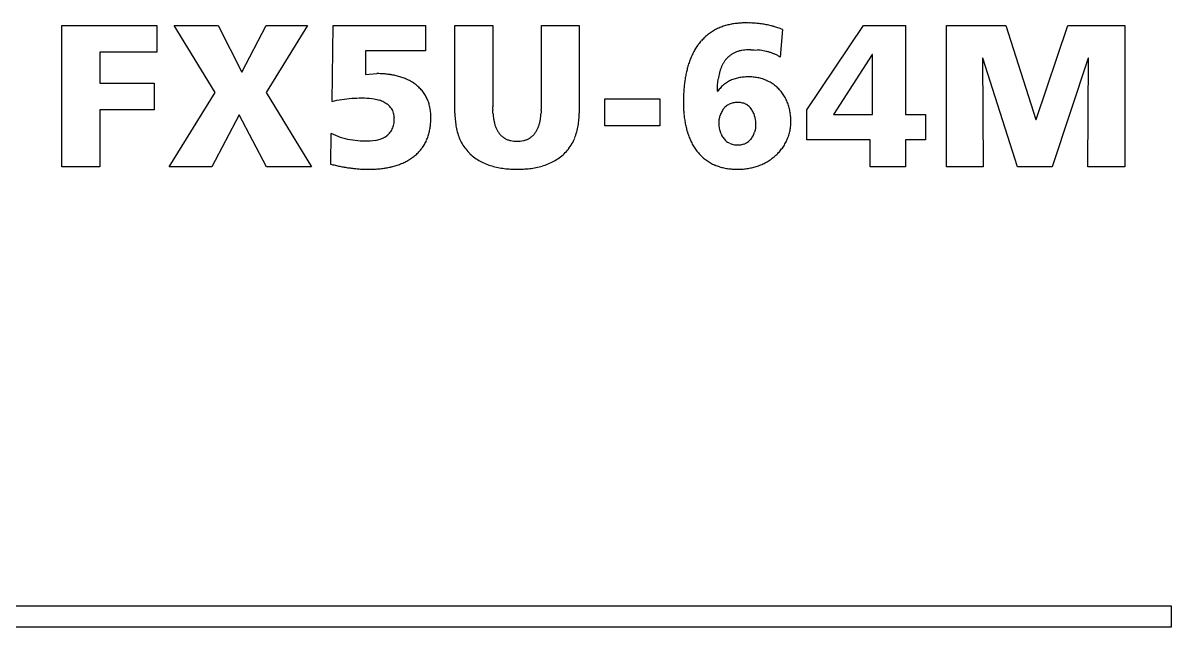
# Model space of a CAD drawing. Extents: x 168 to 388, y 259 to 356.
# Drawn here: x 316.01 to 332.22, y 294.67 to 303.2 of the extents above; entities that cross this region are included whole.
import ezdxf

# ---------------------------------------------------------------- set-up
doc = ezdxf.new("R2010")
doc.units = 0
doc.header["$MEASUREMENT"] = 0
doc.layers.get('0').update_dxf_attribs({"linetype": 'CONTINUOUS'})

msp = doc.modelspace()

# ---------------------------------------------------------------- linework, layer by layer
at = {"color": 7, "linetype": 'Continuous'}
for p, q in [((316.559, 301.169), (316.559, 303.168)), ((316.559, 303.168), (317.897, 303.168)), ((317.897, 303.168), (317.897, 302.79)), ((318.72, 302.22), (318.141, 303.168)), ((318.141, 303.168), (318.763, 303.168)), ((318.763, 303.168), (319.098, 302.509)), ((319.098, 302.509), (319.441, 303.168)), ((319.441, 303.168), (320.026, 303.168)), ((320.026, 303.168), (319.441, 302.22)), ((320.373, 302.094), (320.387, 303.168)), ((320.387, 303.168), (321.69, 303.168)), ((321.69, 303.168), (321.69, 302.807)), ((322.107, 301.928), (322.107, 303.168)), ((322.107, 303.168), (322.64, 303.168)), ((322.64, 303.168), (322.64, 302.017)), ((323.327, 302.017), (323.327, 303.168)), ((323.327, 303.168), (323.86, 303.168)), ((323.86, 303.168), (323.86, 301.928)), ((326.731, 303.111), (326.7, 302.718)), ((327.073, 301.974), (327.875, 303.168)), ((327.875, 303.168), (328.465, 303.168)), ((328.465, 303.168), (328.465, 301.911)), ((329.044, 303.168), (329.883, 303.168)), ((329.044, 301.169), (329.044, 303.168)), ((329.883, 303.168), (330.307, 301.839)), ((330.313, 301.839), (330.757, 303.168)), ((330.757, 303.168), (331.564, 303.168)), ((331.564, 303.168), (331.564, 301.169)), ((317.897, 302.79), (317.092, 302.79)), ((317.092, 302.79), (317.092, 302.352)), ((321.69, 302.807), (320.845, 302.807)), ((320.845, 302.807), (320.845, 302.475)), ((326.286, 302.824), (326.329, 302.823)), ((326.329, 302.823), (326.372, 302.82)), ((327.995, 302.756), (327.451, 301.911)), ((328.001, 302.756), (327.995, 302.756)), ((328.001, 301.911), (328.001, 302.756)), ((329.56, 302.704), (329.554, 302.704)), ((329.554, 302.704), (329.565, 301.169)), ((330.046, 301.169), (329.56, 302.704)), ((331.046, 302.704), (330.536, 301.169)), ((331.043, 301.169), (331.052, 302.704)), ((331.052, 302.704), (331.046, 302.704)), ((320.845, 302.475), (321.002, 302.486)), ((317.092, 302.352), (317.862, 302.352)), ((317.862, 302.352), (317.862, 301.974)), ((325.812, 302.237), (325.813, 302.281)), ((325.813, 302.281), (325.815, 302.324)), ((325.815, 302.324), (325.819, 302.367)), ((325.819, 302.367), (325.824, 302.41)), ((318.073, 301.169), (318.72, 302.22)), ((319.441, 302.22), (320.083, 301.169)), ((320.373, 302.094), (320.407, 302.103)), ((320.407, 302.103), (320.441, 302.11)), ((320.441, 302.11), (320.476, 302.117)), ((320.476, 302.117), (320.511, 302.122)), ((320.511, 302.122), (320.546, 302.127)), ((320.546, 302.127), (320.58, 302.131)), ((320.58, 302.131), (320.615, 302.135)), ((320.615, 302.135), (320.65, 302.138)), ((320.65, 302.138), (320.685, 302.14)), ((320.685, 302.14), (320.72, 302.141)), ((320.72, 302.141), (320.757, 302.142)), ((320.757, 302.142), (320.792, 302.143)), ((320.792, 302.143), (320.828, 302.143)), ((320.828, 302.143), (320.863, 302.141)), ((320.863, 302.141), (320.898, 302.139)), ((320.898, 302.139), (320.933, 302.134)), ((320.933, 302.134), (320.968, 302.128)), ((320.968, 302.128), (321.003, 302.121)), ((321.003, 302.121), (321.037, 302.111)), ((324.223, 302.128), (324.999, 302.128)), ((324.223, 301.75), (324.223, 302.128)), ((324.999, 302.128), (324.999, 301.75)), ((325.812, 302.237), (325.818, 302.237)), ((317.862, 301.974), (317.092, 301.974)), ((317.092, 301.974), (317.092, 301.169)), ((322.643, 301.926), (322.64, 301.972)), ((323.326, 301.971), (323.324, 301.926)), ((327.073, 301.55), (327.073, 301.974)), ((319.061, 301.905), (318.677, 301.169)), ((319.447, 301.169), (319.061, 301.905)), ((325.835, 301.78), (325.836, 301.81)), ((325.837, 301.75), (325.835, 301.78)), ((325.836, 301.81), (325.839, 301.839)), ((325.839, 301.839), (325.844, 301.869)), ((325.844, 301.869), (325.852, 301.897)), ((326.324, 301.924), (326.333, 301.896)), ((326.333, 301.896), (326.341, 301.867)), ((326.341, 301.867), (326.346, 301.838)), ((326.346, 301.838), (326.349, 301.808)), ((326.349, 301.808), (326.351, 301.778)), ((326.351, 301.778), (326.351, 301.749)), ((327.451, 301.911), (328.001, 301.911)), ((328.465, 301.911), (328.749, 301.911)), ((328.749, 301.911), (328.749, 301.55)), ((330.307, 301.839), (330.313, 301.839)), ((320.353, 301.206), (320.361, 301.639)), ((320.393, 301.624), (320.361, 301.639)), ((320.425, 301.61), (320.393, 301.624)), ((324.999, 301.75), (324.223, 301.75)), ((325.84, 301.721), (325.837, 301.75)), ((325.846, 301.692), (325.84, 301.721)), ((325.854, 301.663), (325.846, 301.692)), ((325.864, 301.635), (325.854, 301.663)), ((326.344, 301.689), (326.337, 301.661)), ((326.348, 301.719), (326.344, 301.689)), ((326.351, 301.749), (326.348, 301.719)), ((320.458, 301.597), (320.425, 301.61)), ((320.492, 301.585), (320.458, 301.597)), ((320.526, 301.575), (320.492, 301.585)), ((320.56, 301.566), (320.526, 301.575)), ((320.594, 301.557), (320.56, 301.566)), ((320.629, 301.55), (320.594, 301.557)), ((320.665, 301.544), (320.629, 301.55)), ((320.7, 301.539), (320.665, 301.544)), ((320.735, 301.535), (320.7, 301.539)), ((320.77, 301.532), (320.735, 301.535)), ((320.806, 301.531), (320.77, 301.532)), ((320.841, 301.53), (320.806, 301.531)), ((320.877, 301.531), (320.841, 301.53)), ((320.912, 301.533), (320.877, 301.531)), ((320.947, 301.536), (320.912, 301.533)), ((320.982, 301.542), (320.947, 301.536)), ((327.967, 301.55), (327.073, 301.55)), ((327.967, 301.169), (327.967, 301.55)), ((328.749, 301.55), (328.465, 301.55)), ((328.465, 301.55), (328.465, 301.169)), ((317.092, 301.169), (316.559, 301.169)), ((318.677, 301.169), (318.073, 301.169)), ((320.083, 301.169), (319.447, 301.169)), ((328.465, 301.169), (327.967, 301.169)), ((329.565, 301.169), (329.044, 301.169)), ((330.536, 301.169), (330.046, 301.169)), ((331.564, 301.169), (331.043, 301.169)), ((277.915, 294.966), (332.216, 294.966)), ((332.216, 294.966), (332.216, 294.666)), ((332.216, 294.666), (277.915, 294.666))]:
    msp.add_line(p, q, dxfattribs=at)
for centre, radius, start, end in [((326.105, 302.495), 0.691, 121.8205, 127.4706), ((326.116, 302.477), 0.713, 116.3103, 121.7909), ((326.133, 302.443), 0.751, 111.1092, 116.3131), ((326.15, 302.399), 0.798, 106.1991, 111.0956), ((326.17, 302.33), 0.869, 101.7041, 106.2012), ((326.186, 302.252), 0.949, 97.5843, 101.7032), ((326.203, 302.123), 1.079, 93.9603, 97.5804), ((326.215, 301.949), 1.254, 90.8457, 93.9619), ((326.219, 301.659), 1.543, 88.2914, 90.8229), ((326.215, 301.436), 1.767, 86.19, 88.4011), ((326.231, 301.68), 1.522, 83.5898, 86.156), ((326.245, 301.804), 1.397, 80.8002, 83.5963), ((326.26, 301.895), 1.305, 77.8014, 80.796), ((326.271, 301.949), 1.25, 74.6685, 77.7951), ((326.276, 301.966), 1.232, 71.4929, 74.6635), ((326.268, 301.944), 1.255, 68.3477, 71.4947), ((326.155, 302.447), 0.761, 138.53, 143.6617), ((326.12, 302.478), 0.713, 133.0543, 138.5305), ((326.111, 302.487), 0.701, 127.4672, 133.0392), ((326.345, 302.334), 0.982, 152.8571, 156.8358), ((326.263, 302.375), 0.891, 148.4735, 152.8605), ((326.197, 302.416), 0.812, 143.6624, 148.4711), ((326.201, 302.463), 0.35, 118.4467, 125.5436), ((326.215, 302.435), 0.382, 111.9034, 118.4132), ((326.232, 302.395), 0.425, 106.0634, 111.9093), ((326.248, 302.339), 0.483, 100.9138, 106.0609), ((326.262, 302.267), 0.556, 96.4488, 100.9173), ((326.274, 302.156), 0.668, 92.7237, 96.4427), ((326.282, 301.987), 0.837, 89.7605, 92.7269), ((326.29, 301.856), 0.968, 82.5731, 85.1394), ((326.298, 301.912), 0.912, 79.8493, 82.574), ((326.31, 301.982), 0.84, 76.8949, 79.8523), ((326.326, 302.051), 0.77, 73.6691, 76.8961), ((326.346, 302.118), 0.699, 70.1214, 73.6741), ((326.372, 302.189), 0.624, 66.1466, 70.1274), ((326.402, 302.257), 0.55, 61.6468, 66.163), ((326.683, 302.214), 1.341, 163.6526, 166.5656), ((326.558, 302.251), 1.211, 160.433, 163.6592), ((326.44, 302.293), 1.086, 156.8358, 160.4335), ((326.311, 302.395), 0.48, 152.5068, 157.6846), ((326.257, 302.424), 0.419, 146.5804, 152.511), ((326.221, 302.448), 0.375, 139.9342, 146.5576), ((326.201, 302.464), 0.35, 132.8352, 139.9402), ((326.197, 302.468), 0.343, 125.5381, 132.7731), ((326.435, 302.319), 0.479, 56.3844, 61.5674), ((321.007, 301.27), 1.216, 87.1488, 90.241), ((321.005, 301.224), 1.262, 84.169, 87.1496), ((321.015, 301.315), 1.171, 80.9932, 84.2052), ((321.036, 301.445), 1.039, 77.3736, 80.9942), ((321.059, 301.547), 0.934, 73.3479, 77.3742), ((321.086, 301.637), 0.841, 68.8821, 73.3543), ((326.977, 302.151), 1.642, 169.2031, 171.5821), ((326.818, 302.182), 1.48, 166.5641, 169.2041), ((326.709, 302.285), 0.894, 169.1574, 171.9371), ((326.579, 302.31), 0.761, 165.8944, 169.1587), ((326.48, 302.335), 0.659, 162.1271, 165.8968), ((326.384, 302.366), 0.558, 157.685, 162.1358), ((326.23, 301.836), 0.603, 96.6091, 103.0834), ((326.247, 301.692), 0.748, 91.4106, 96.6323), ((326.249, 301.679), 0.762, 86.344, 91.4737), ((326.255, 301.773), 0.667, 80.4992, 86.3527), ((326.263, 301.825), 0.615, 74.1108, 80.4681), ((321.12, 301.725), 0.747, 63.8463, 68.885), ((321.154, 301.796), 0.668, 58.2137, 63.8489), ((321.19, 301.854), 0.6, 51.9379, 58.2128), ((321.219, 301.891), 0.552, 45.1289, 51.9386), ((321.241, 301.913), 0.521, 37.8742, 45.0961), ((327.373, 302.101), 2.041, 173.7272, 175.6413), ((327.154, 302.125), 1.821, 171.582, 173.7271), ((326.229, 301.951), 0.501, 137.339, 145.141), ((326.19, 301.987), 0.448, 128.679, 137.4032), ((326.179, 302.001), 0.43, 119.5446, 128.6352), ((326.188, 301.984), 0.449, 110.7948, 119.4943), ((326.209, 301.929), 0.508, 103.0839, 110.769), ((326.272, 301.858), 0.581, 67.3788, 74.1071), ((326.282, 301.882), 0.554, 60.3355, 67.3827), ((326.288, 301.891), 0.544, 53.1331, 60.3211), ((326.289, 301.893), 0.542, 45.9019, 53.1115), ((326.283, 301.887), 0.55, 38.8043, 45.9024), ((320.888, 301.647), 0.487, 67.9844, 72.1547), ((321.253, 301.922), 0.507, 30.4543, 37.8786), ((321.238, 301.914), 0.523, 23.2364, 30.424), ((321.214, 301.903), 0.55, 16.3845, 23.2266), ((327.529, 302.09), 2.198, 179.2052, 180.983), ((327.526, 302.09), 2.194, 177.4306, 179.2109), ((327.495, 302.091), 2.163, 175.6243, 177.4303), ((326.267, 301.874), 0.571, 31.9628, 38.8047), ((326.242, 301.859), 0.6, 25.4422, 31.9527), ((326.212, 301.844), 0.634, 19.276, 25.4414), ((320.915, 301.714), 0.415, 63.0966, 67.9928), ((320.942, 301.767), 0.355, 57.3924, 63.1078), ((320.97, 301.811), 0.303, 50.7016, 57.3964), ((320.994, 301.84), 0.266, 43.0624, 50.6994), ((321.013, 301.859), 0.239, 34.5199, 43.0283), ((321.021, 301.864), 0.23, 25.6963, 34.5276), ((321.018, 301.863), 0.233, 16.9131, 25.6327), ((321.17, 301.891), 0.595, 10.0662, 16.3891), ((321.09, 301.877), 0.677, 4.4518, 10.0103), ((323.735, 302.01), 1.096, 179.6684, 182.0356), ((322.235, 302.01), 1.092, 357.9525, 0.3309), ((327.213, 302.084), 1.881, 180.9731, 183.0497), ((326.948, 302.07), 1.616, 183.0496, 185.4664), ((326.132, 301.812), 0.293, 151.5041, 157.3238), ((326.112, 301.823), 0.27, 145.1817, 151.5012), ((326.095, 301.835), 0.249, 138.3483, 145.1833), ((326.085, 301.844), 0.236, 131.1138, 138.3492), ((326.08, 301.85), 0.228, 123.6161, 131.0844), ((326.079, 301.851), 0.226, 116.0665, 123.5997), ((326.083, 301.844), 0.235, 108.8026, 116.0694), ((326.087, 301.829), 0.25, 101.9675, 108.778), ((326.092, 301.807), 0.272, 95.7001, 101.9616), ((326.096, 301.769), 0.31, 90.2073, 95.698), ((326.096, 301.765), 0.315, 84.9133, 90.3295), ((326.1, 301.803), 0.276, 78.7441, 84.9139), ((326.106, 301.834), 0.245, 71.7949, 78.7517), ((326.114, 301.858), 0.22, 64.0206, 71.7759), ((326.118, 301.867), 0.21, 55.8902, 64.0246), ((326.118, 301.867), 0.21, 47.7114, 55.8319), ((326.112, 301.861), 0.218, 39.8867, 47.6922), ((326.096, 301.847), 0.24, 32.7822, 39.889), ((326.071, 301.831), 0.269, 26.4458, 32.7719), ((326.037, 301.815), 0.307, 20.8931, 26.4504), ((326.177, 301.832), 0.671, 13.4523, 19.2787), ((326.117, 301.818), 0.732, 8.1047, 13.4446), ((321.007, 301.859), 0.244, 8.4042, 16.8909), ((320.906, 301.842), 0.345, 345.2555, 351.1408), ((320.882, 301.846), 0.369, 351.0967, 356.5908), ((320.944, 301.85), 0.308, 1.7876, 8.3775), ((320.87, 301.847), 0.381, 356.5843, 1.9078), ((320.894, 301.859), 0.873, 351.7289, 356.0361), ((320.92, 301.864), 0.847, 0.0132, 4.4537), ((320.846, 301.862), 0.921, 356.0359, 0.1202), ((323.09, 301.917), 0.983, 179.3672, 184.5969), ((323.138, 301.921), 1.031, 184.5893, 189.5799), ((323.628, 301.998), 0.987, 184.1758, 186.8026), ((323.437, 301.976), 0.796, 186.8034, 190.0633), ((323.305, 301.952), 0.661, 190.0601, 193.9815), ((323.189, 301.923), 0.542, 193.9554, 198.741), ((322.778, 301.923), 0.541, 341.2135, 346.0036), ((322.663, 301.952), 0.66, 345.9756, 349.9035), ((322.531, 301.976), 0.794, 349.9013, 353.1686), ((322.342, 301.998), 0.984, 353.1688, 355.8038), ((322.828, 301.921), 1.032, 350.4298, 355.4151), ((322.876, 301.917), 0.984, 355.4066, 0.6332), ((326.806, 302.056), 1.474, 185.4744, 188.1255), ((326.701, 302.041), 1.367, 188.1257, 190.9827), ((326.572, 302.016), 1.236, 190.9716, 194.1332), ((326.156, 301.802), 0.318, 157.3197, 162.6706), ((326.087, 301.813), 0.762, 3.0343, 8.1582), ((326.179, 301.812), 0.67, 351.8997, 357.7318), ((326.116, 301.814), 0.734, 357.7153, 3.0396), ((320.981, 301.825), 0.27, 307.2132, 314.7201), ((320.989, 301.816), 0.258, 314.7579, 322.6254), ((320.993, 301.813), 0.253, 322.6567, 330.6698), ((320.982, 301.819), 0.266, 330.6645, 338.2916), ((320.956, 301.829), 0.294, 338.356, 345.2635), ((321.043, 301.829), 0.721, 341.9254, 347.1435), ((320.95, 301.85), 0.816, 347.1376, 351.7464), ((322.996, 301.896), 0.887, 189.4982, 195.2923), ((322.864, 301.86), 0.751, 195.3215, 202.1709), ((323.096, 301.891), 0.444, 198.7315, 204.5797), ((323.023, 301.858), 0.363, 204.5737, 211.7141), ((322.976, 301.829), 0.308, 211.712, 220.1321), ((322.95, 301.807), 0.274, 220.2008, 229.6522), ((323.016, 301.808), 0.275, 310.3239, 319.7621), ((322.99, 301.829), 0.308, 319.8289, 328.2405), ((322.944, 301.858), 0.363, 328.2414, 335.3793), ((322.871, 301.891), 0.443, 335.3713, 341.2215), ((323.102, 301.86), 0.751, 337.8408, 344.6886), ((322.97, 301.896), 0.888, 344.7173, 350.5105), ((326.448, 301.985), 1.108, 194.1324, 197.6581), ((326.338, 301.95), 0.993, 197.6527, 201.587), ((326.146, 301.753), 0.306, 202.768, 208.3438), ((326.066, 301.737), 0.282, 332.2836, 338.1609), ((326.043, 301.746), 0.306, 338.1691, 343.741), ((326.212, 301.808), 0.637, 339.4973, 345.6272), ((326.222, 301.806), 0.627, 345.6229, 351.8526), ((320.883, 302.056), 0.523, 280.9722, 284.8519), ((320.9, 301.988), 0.454, 284.8421, 289.317), ((320.921, 301.93), 0.392, 289.3168, 294.4915), ((320.942, 301.883), 0.34, 294.4813, 300.4422), ((320.963, 301.848), 0.3, 300.4534, 307.2203), ((321.169, 301.779), 0.585, 323.505, 329.9338), ((321.145, 301.792), 0.613, 329.9486, 336.0874), ((321.115, 301.806), 0.646, 336.0879, 341.9143), ((322.799, 301.834), 0.681, 202.1661, 209.7225), ((322.765, 301.814), 0.641, 209.742, 217.7693), ((322.941, 301.797), 0.261, 229.6733, 239.6097), ((322.949, 301.811), 0.277, 239.6191, 248.995), ((322.962, 301.845), 0.313, 249.0597, 257.3445), ((322.975, 301.9), 0.37, 257.3348, 264.3461), ((322.982, 301.98), 0.45, 264.3449, 270.1012), ((322.984, 301.98), 0.45, 269.8987, 275.6656), ((322.992, 301.9), 0.37, 275.6656, 282.676), ((323.004, 301.845), 0.313, 282.6644, 290.9428), ((323.017, 301.811), 0.277, 291.0089, 300.3725), ((323.025, 301.798), 0.261, 300.3813, 310.3024), ((323.202, 301.814), 0.64, 322.2394, 330.2699), ((323.167, 301.833), 0.681, 330.2898, 337.8462), ((326.243, 301.912), 0.891, 201.5857, 205.9718), ((326.165, 301.874), 0.804, 205.9687, 210.8278), ((326.099, 301.835), 0.727, 210.8269, 216.1975), ((326.123, 301.741), 0.28, 208.3432, 214.4231), ((326.105, 301.728), 0.257, 214.4207, 221.1421), ((326.092, 301.717), 0.241, 221.1396, 228.2226), ((326.085, 301.71), 0.231, 228.2508, 235.6398), ((326.082, 301.706), 0.226, 235.6521, 243.2032), ((326.084, 301.709), 0.229, 243.1989, 250.6474), ((326.089, 301.725), 0.246, 250.6971, 257.6314), ((326.094, 301.746), 0.268, 257.5973, 263.9645), ((326.094, 301.744), 0.266, 263.9526, 270.4402), ((326.098, 301.753), 0.275, 269.5637, 275.7596), ((326.098, 301.757), 0.278, 275.7453, 281.866), ((326.103, 301.73), 0.251, 281.8302, 288.6168), ((326.109, 301.711), 0.232, 288.6679, 296.0253), ((326.113, 301.705), 0.224, 296.0254, 303.6542), ((326.113, 301.705), 0.224, 303.6562, 311.2687), ((326.108, 301.709), 0.23, 311.2968, 318.6923), ((326.1, 301.717), 0.242, 318.7064, 325.7404), ((326.085, 301.727), 0.26, 325.7364, 332.2872), ((326.195, 301.818), 0.657, 321.4054, 327.3532), ((326.205, 301.811), 0.645, 327.3499, 333.4106), ((326.207, 301.81), 0.642, 333.4153, 339.4989), ((321.1, 301.863), 0.694, 299.5558, 304.9768), ((321.13, 301.82), 0.642, 304.9903, 310.8462), ((321.157, 301.789), 0.601, 310.8433, 317.1033), ((321.165, 301.781), 0.59, 317.1292, 323.5064), ((322.753, 301.806), 0.626, 217.8248, 226.0379), ((322.766, 301.819), 0.645, 226.0426, 234.0161), ((322.799, 301.865), 0.702, 234.0202, 241.3465), ((323.167, 301.865), 0.702, 298.6495, 305.9797), ((323.201, 301.819), 0.645, 305.9838, 313.9621), ((323.214, 301.805), 0.626, 313.9669, 322.184), ((326.058, 301.805), 0.676, 216.2042, 221.9819), ((326.025, 301.775), 0.632, 221.9837, 228.1661), ((326.018, 301.768), 0.622, 228.1753, 234.4584), ((326.161, 301.852), 0.705, 304.3352, 309.875), ((326.174, 301.837), 0.685, 309.8736, 315.5755), ((326.184, 301.827), 0.671, 315.5755, 321.4003), ((321.135, 304.383), 3.271, 256.1551, 257.3052), ((321.038, 303.945), 2.823, 257.2811, 258.6138), ((320.97, 303.608), 2.479, 258.6179, 260.1355), ((320.929, 303.372), 2.24, 260.1373, 261.8167), ((320.906, 303.216), 2.082, 261.8192, 263.626), ((320.895, 303.114), 1.979, 263.6283, 265.5293), ((320.889, 303.044), 1.909, 265.5316, 267.5019), ((320.888, 303.015), 1.88, 267.495, 269.4957), ((320.887, 302.856), 1.721, 269.4927, 271.6784), ((320.891, 302.702), 1.567, 271.6784, 274.0799), ((320.901, 302.566), 1.431, 274.077, 276.7061), ((320.916, 302.439), 1.303, 276.7066, 279.5931), ((320.936, 302.323), 1.186, 279.586, 282.759), ((320.963, 302.203), 1.062, 282.7588, 286.3022), ((320.994, 302.099), 0.954, 286.2972, 290.242), ((321.029, 302.003), 0.852, 290.2403, 294.6566), ((321.064, 301.927), 0.768, 294.6556, 299.5573), ((322.839, 301.938), 0.785, 241.3633, 247.9139), ((322.88, 302.04), 0.895, 247.9103, 253.6572), ((322.919, 302.172), 1.032, 253.6541, 258.6358), ((322.949, 302.323), 1.186, 258.6281, 262.9645), ((322.971, 302.5), 1.365, 262.9565, 266.7242), ((322.982, 302.687), 1.552, 266.723, 270.0363), ((322.984, 302.688), 1.553, 269.9618, 273.2758), ((322.995, 302.501), 1.366, 273.275, 277.0392), ((323.017, 302.323), 1.187, 277.0307, 281.3647), ((323.048, 302.172), 1.033, 281.3575, 286.3387), ((323.086, 302.04), 0.895, 286.3352, 292.0831), ((323.128, 301.938), 0.785, 292.0787, 298.6316), ((326.014, 301.762), 0.615, 234.468, 240.8191), ((326.029, 301.788), 0.645, 240.822, 246.8825), ((326.042, 301.819), 0.678, 246.8924, 252.6536), ((326.064, 301.889), 0.752, 252.6548, 257.8522), ((326.081, 301.971), 0.836, 257.8456, 262.4701), ((326.091, 302.045), 0.91, 262.4683, 266.7607), ((326.096, 302.128), 0.993, 266.7596, 270.6938), ((326.097, 302.097), 0.962, 270.6355, 274.6973), ((326.105, 302.008), 0.873, 274.6986, 279.1744), ((326.11, 301.971), 0.835, 279.1899, 283.8694), ((326.117, 301.944), 0.808, 283.8685, 288.7042), ((326.127, 301.916), 0.778, 288.7019, 293.7252), ((326.138, 301.889), 0.748, 293.7286, 298.9489), ((326.149, 301.869), 0.726, 298.9464, 304.331)]:
    msp.add_arc(centre, radius, start, end, dxfattribs=at)

doc.saveas('drawing.dxf')
